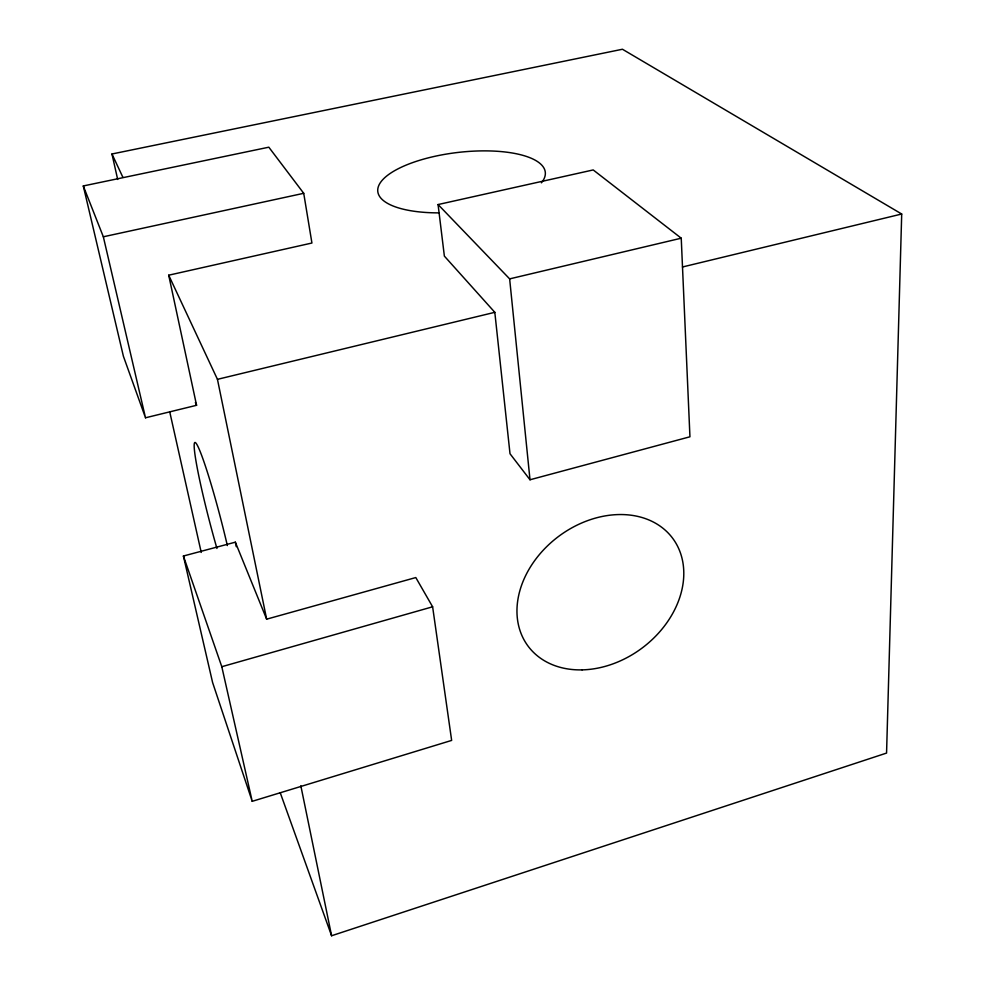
<?xml version="1.0" encoding="UTF-8"?>
<svg xmlns="http://www.w3.org/2000/svg" width="985" height="985" viewBox="0 0 985 985"><rect width="100%" height="100%" fill="white"/><g stroke="black" fill="none" stroke-linecap="round" stroke-linejoin="round"><path stroke-width="1.48" d="M117.683 179.455L111.97 153.992L622.446 49.25L901.706 214.016L886.562 753.069L331.588 935.75L280.232 792.728M252.209 801.322L451.647 740.412L432.624 606.797L415.805 577.555L266.652 619.171L235.341 542.181L183.407 556.02L212.6 682.507L252.209 801.322L221.797 666.71L183.407 556.02M221.797 666.71L432.624 606.797M530.004 479.769L689.943 436.786L681.238 238.198L593.204 169.937L438.079 204.548L444.37 256.112L494.815 312.319L510.008 453.74L530.004 479.769L509.639 278.878L438.079 204.548M145.497 417.788L196.569 405.291L168.706 275.197L311.925 243.024L303.725 193.306L268.819 147.196L83.294 185.956L123.396 356.238L145.497 417.788L103.339 236.782L83.294 185.956M168.706 275.197L217.451 379.336L494.815 312.319M682.47 266.984L901.706 214.016M509.639 278.878L681.238 238.198M103.339 236.782L303.725 193.306M111.97 153.992L122.879 177.3M195.375 402.496L196.569 405.291M169.691 411.644L201.236 552.45M235.341 542.181L236.289 546.687M217.451 379.336L266.652 619.171M300.831 785.796L331.588 935.75M216.946 548.473A80.339 5.75 75.4 0 1 194.833 442.524A80.339 5.75 75.4 0 1 227.35 545.567M439.187 212.871A84.291 29.648 -6.6 0 1 381.06 181.683A84.291 29.648 -6.6 0 1 485.925 150.877A84.291 29.648 -6.6 0 1 541.405 182.841M582.073 669.874A90.189 69.701 -36.8 0 0 680.007 551.785A90.189 69.701 -36.8 0 0 539.054 554.974A90.189 69.701 -36.8 0 0 582.073 669.874"/></g></svg>
